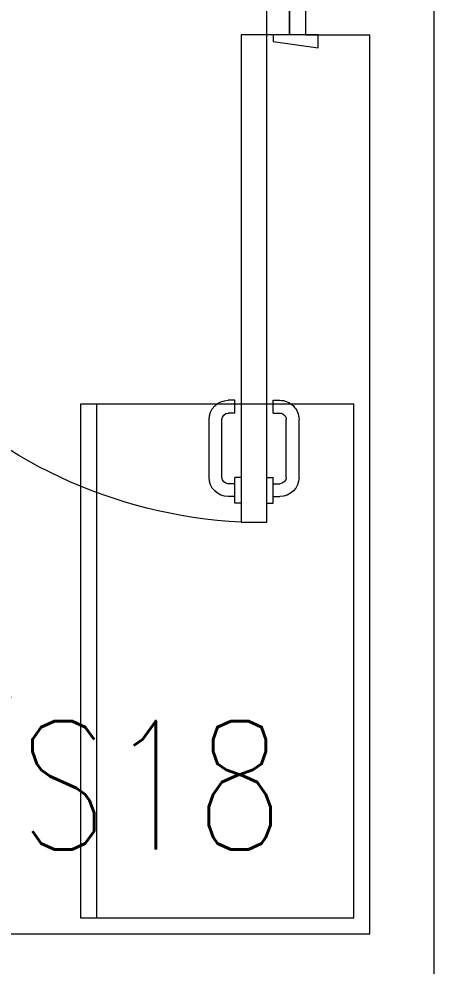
# Model space of a CAD drawing. Header units: inches. Extents: x -12418 to 57169, y -29325 to 19878.
# Drawn here: x 8552 to 9198, y -6297 to -4823 of the extents above; entities that cross this region are included whole.
import ezdxf
from ezdxf import colors
from ezdxf.entities.mleader import LeaderData, LeaderLine
from ezdxf.math import Vec2, Vec3

# ---------------------------------------------------------------- set-up
doc = ezdxf.new("R2010")
doc.units = ezdxf.units.IN
doc.header["$LTSCALE"] = 25
doc.header["$MEASUREMENT"] = 0
doc.linetypes.add('DASHDOT', pattern=[25.4, 12.7, -6.35, 0, -6.35])
doc.layers.get('0').update_dxf_attribs({"color": 8})
for name, color, linetype, lineweight in [('00-Ground Floor$0$LOADING', 253, 'Continuous', 5), ('00-Ground Floor$0$NEW Wall', 166, 'Continuous', 5), ('00-Ground Floor$0$Walls', 251, 'Continuous', 5), ('00-Ground Floor$0$Wooden Joinery', 251, 'Continuous', 5), ('E-LITE-CIRC @ 100', 6, 'Continuous', 25), ('E-LITE-CLNG-CNDT', 6, 'DASHDOT', 35)]:
    doc.layers.add(name, color=color, linetype=linetype, lineweight=lineweight)
doc.styles.add('DC_Simplex', font='SIMPLEX.shx', dxfattribs={"width": 0.7})

# ---------------------------------------------------------------- blocks, each defined once
blk = doc.blocks.new('*X135')
at = {"color": 0}
for p, q in [((5, 3), (5, 3)), ((5, 3), (5, 3)), ((5, 3), (5, 3)), ((5, 3), (5, 3)), ((5, 3), (5, 3)), ((5, 3), (5, 3)), ((5, 3), (5, 3)), ((5, 3), (5, 3)), ((5, 3), (5, 3)), ((5, 3), (5, 3)), ((5, 3), (5, 3)), ((5, 3), (5, 3)), ((5, 3), (5, 3)), ((5, 3), (5, 3)), ((5, 3), (5, 3)), ((5, 3), (5, 3)), ((5, 3), (5, 3)), ((5, 3), (5, 3)), ((5, 3), (5, 3)), ((5, 3), (5, 3)), ((5, 3), (5, 3)), ((5, 3), (5, 3)), ((5, 3), (5, 3)), ((5, 3), (5, 3)), ((5, 3), (5, 3)), ((5, 3), (5, 3)), ((5, 3), (5, 3)), ((5, 3), (5, 3)), ((5, 3), (5, 3)), ((5, 3), (5, 3)), ((5, 3), (5, 3)), ((5, 3), (5, 3)), ((5, 3), (5, 3)), ((5, 3), (5, 3)), ((5, 3), (5, 3)), ((5, 3), (5, 3)), ((5, 3), (5, 3)), ((5, 3), (5, 3)), ((5, 3), (5, 3)), ((5, 3), (5, 3)), ((5, 3), (5, 3)), ((5, 3), (5, 3)), ((5, 3), (5, 3)), ((5, 3), (5, 3)), ((5, 3), (5, 3)), ((5, 3), (5, 3)), ((5, 3), (5, 3)), ((5, 3), (5, 3)), ((5, 3), (5, 3)), ((5, 3), (5, 3)), ((5, 3), (5, 3)), ((5, 3), (5, 3)), ((5, 3), (5, 3)), ((5, 3), (5, 3)), ((5, 3), (5, 3)), ((5, 3), (5, 3)), ((5, 3), (5, 3)), ((5, 3), (5, 3)), ((5, 3), (5, 3)), ((5, 3), (5, 3)), ((5, 3), (5, 3)), ((5, 3), (5, 3)), ((5, 3), (5, 3)), ((5, 3), (5, 3)), ((5, 3), (5, 3)), ((5, 3), (5, 3)), ((6, 3), (5, 3)), ((5, 3), (5, 3)), ((6, 3), (5, 3)), ((5, 3), (5, 3)), ((6, 3), (5, 3)), ((5, 3), (5, 3)), ((6, 3), (5, 3)), ((5, 3), (5, 3)), ((5, 3), (5, 3)), ((5, 3), (5, 3)), ((5, 3), (5, 3)), ((5, 3), (5, 3)), ((5, 3), (5, 3)), ((5, 3), (5, 3)), ((5, 3), (5, 3)), ((5, 3), (5, 3)), ((5, 3), (5, 3)), ((5, 3), (5, 3)), ((5, 3), (5, 3)), ((5, 3), (5, 3)), ((5, 3), (5, 3)), ((5, 3), (5, 3)), ((5, 3), (5, 3)), ((5, 3), (5, 3)), ((5, 3), (5, 3)), ((5, 3), (5, 3)), ((5, 3), (5, 3)), ((5, 3), (5, 3)), ((5, 3), (5, 3)), ((5, 3), (5, 3)), ((6, 3), (6, 3)), ((6, 3), (6, 3)), ((6, 3), (6, 3)), ((6, 3), (6, 3)), ((6, 3), (6, 3)), ((6, 3), (6, 3)), ((6, 3), (6, 3)), ((6, 3), (6, 3)), ((6, 3), (6, 3)), ((6, 3), (6, 3)), ((6, 3), (6, 3)), ((6, 3), (6, 3)), ((6, 3), (6, 3)), ((6, 3), (6, 3)), ((6, 3), (6, 3)), ((6, 3), (6, 3)), ((6, 3), (6, 3)), ((6, 3), (6, 3)), ((6, 3), (6, 3)), ((6, 3), (6, 3)), ((6, 3), (6, 3)), ((6, 3), (6, 3)), ((6, 3), (6, 3)), ((6, 3), (6, 3)), ((6, 3), (6, 3)), ((6, 3), (6, 3)), ((6, 3), (6, 3)), ((6, 3), (6, 3)), ((6, 3), (6, 3)), ((6, 3), (6, 3)), ((6, 3), (6, 3)), ((6, 3), (6, 3)), ((6, 3), (6, 3)), ((6, 3), (6, 3)), ((6, 3), (6, 3)), ((6, 3), (6, 3)), ((6, 3), (6, 3)), ((6, 3), (6, 3)), ((6, 3), (6, 3)), ((6, 3), (6, 3)), ((6, 3), (6, 3)), ((6, 3), (6, 3)), ((6, 3), (6, 3)), ((6, 3), (6, 3)), ((6, 3), (6, 3)), ((6, 3), (6, 3)), ((6, 3), (6, 3)), ((6, 3), (6, 3)), ((6, 3), (6, 3)), ((6, 3), (6, 3)), ((6, 3), (6, 3)), ((6, 3), (6, 3)), ((6, 3), (6, 3)), ((6, 3), (6, 3)), ((6, 3), (6, 3)), ((6, 3), (6, 3)), ((6, 3), (6, 3)), ((6, 3), (6, 3)), ((6, 3), (6, 3)), ((6, 3), (6, 3)), ((6, 3), (6, 3)), ((6, 3), (6, 3)), ((6, 3), (6, 3)), ((6, 3), (6, 3)), ((6, 3), (6, 3)), ((6, 3), (6, 3)), ((6, 3), (6, 3)), ((6, 3), (6, 3)), ((6, 3), (6, 3)), ((6, 3), (6, 3)), ((6, 3), (6, 3)), ((6, 3), (6, 3)), ((6, 3), (6, 3)), ((6, 3), (6, 3)), ((6, 3), (6, 3)), ((6, 3), (6, 3)), ((6, 3), (6, 3)), ((6, 3), (6, 3)), ((6, 3), (6, 3)), ((6, 3), (6, 3)), ((6, 3), (6, 3)), ((6, 3), (6, 3)), ((6, 3), (6, 3)), ((6, 3), (6, 3)), ((6, 3), (6, 3)), ((6, 3), (6, 3)), ((6, 3), (6, 3)), ((6, 3), (6, 3)), ((6, 3), (6, 3)), ((6, 3), (6, 3)), ((6, 3), (6, 3)), ((6, 3), (6, 3)), ((6, 3), (6, 3)), ((6, 3), (6, 3)), ((6, 3), (6, 3)), ((6, 3), (6, 3)), ((6, 3), (6, 3)), ((6, 3), (6, 3)), ((6, 3), (6, 3)), ((6, 3), (6, 3)), ((6, 3), (6, 3)), ((6, 3), (6, 3)), ((6, 3), (6, 3)), ((6, 3), (6, 3)), ((6, 3), (6, 3)), ((6, 3), (6, 3)), ((6, 3), (6, 3)), ((6, 3), (6, 3)), ((6, 3), (6, 3)), ((6, 3), (6, 3)), ((6, 3), (6, 3)), ((6, 3), (6, 3)), ((6, 3), (6, 3)), ((6, 3), (6, 3)), ((6, 3), (6, 3)), ((6, 3), (6, 3)), ((6, 3), (6, 3)), ((6, 3), (6, 3)), ((6, 3), (6, 3)), ((6, 3), (6, 3)), ((6, 3), (6, 3)), ((6, 3), (6, 3)), ((6, 3), (6, 3)), ((6, 3), (6, 3)), ((6, 3), (6, 3)), ((6, 3), (6, 3)), ((6, 3), (6, 3)), ((6, 3), (6, 3)), ((6, 3), (6, 3)), ((6, 3), (6, 3)), ((6, 3), (6, 3)), ((6, 3), (6, 3)), ((6, 3), (6, 3)), ((6, 3), (6, 3)), ((6, 3), (6, 3)), ((6, 3), (6, 3)), ((6, 3), (6, 3)), ((6, 3), (6, 3)), ((6, 3), (6, 3)), ((6, 3), (6, 3)), ((6, 3), (6, 3)), ((6, 3), (6, 3)), ((6, 3), (6, 3)), ((6, 3), (6, 3)), ((6, 3), (6, 3)), ((6, 3), (6, 3)), ((6, 3), (6, 3)), ((6, 3), (6, 3)), ((6, 3), (6, 3)), ((6, 3), (6, 3)), ((6, 3), (6, 3)), ((6, 3), (6, 3)), ((6, 3), (6, 3)), ((6, 3), (6, 3)), ((6, 3), (6, 3)), ((6, 3), (6, 3)), ((6, 3), (6, 3)), ((6, 3), (6, 3)), ((6, 3), (6, 3)), ((6, 3), (6, 3)), ((6, 3), (6, 3)), ((6, 3), (6, 3)), ((6, 3), (6, 3)), ((6, 3), (6, 3)), ((6, 3), (6, 3)), ((6, 3), (6, 3)), ((6, 3), (6, 3)), ((6, 3), (6, 3)), ((6, 3), (6, 3)), ((6, 3), (6, 3)), ((6, 3), (6, 3)), ((6, 3), (6, 3)), ((6, 3), (6, 3)), ((6, 3), (6, 3)), ((6, 3), (6, 3)), ((6, 3), (6, 3)), ((6, 3), (6, 3)), ((6, 3), (6, 3)), ((6, 3), (6, 3)), ((6, 3), (6, 3)), ((6, 3), (6, 3)), ((6, 3), (6, 3)), ((6, 3), (6, 3)), ((6, 3), (6, 3)), ((6, 3), (6, 3)), ((6, 3), (6, 3)), ((6, 3), (6, 3)), ((6, 3), (6, 3)), ((6, 3), (6, 3)), ((6, 3), (6, 3)), ((6, 3), (6, 3)), ((6, 3), (6, 3)), ((6, 3), (6, 3)), ((6, 3), (6, 3)), ((6, 3), (6, 3)), ((6, 3), (6, 3)), ((6, 3), (6, 3)), ((6, 3), (6, 3)), ((6, 3), (6, 3)), ((6, 3), (6, 3)), ((6, 3), (6, 3)), ((6, 3), (6, 3)), ((6, 3), (6, 3)), ((6, 3), (6, 3)), ((6, 3), (5, 3)), ((6, 3), (5, 3)), ((6, 3), (5, 3)), ((6, 3), (5, 3)), ((6, 3), (5, 3)), ((6, 3), (6, 3)), ((6, 3), (6, 3)), ((6, 3), (6, 3)), ((6, 3), (6, 3)), ((6, 3), (6, 3)), ((6, 3), (6, 3)), ((6, 3), (6, 3)), ((6, 3), (6, 3)), ((6, 3), (6, 3)), ((6, 3), (6, 3)), ((6, 3), (6, 3)), ((6, 3), (6, 3)), ((6, 3), (6, 3)), ((6, 3), (6, 3)), ((6, 3), (6, 3)), ((6, 3), (6, 3)), ((6, 3), (6, 3)), ((6, 3), (6, 3)), ((6, 3), (6, 3)), ((6, 3), (6, 3)), ((6, 3), (6, 3)), ((6, 3), (6, 3)), ((6, 3), (6, 3)), ((6, 3), (6, 3)), ((6, 3), (6, 3)), ((6, 3), (6, 3)), ((6, 3), (6, 3)), ((6, 3), (6, 3)), ((6, 3), (6, 3)), ((6, 3), (6, 3)), ((6, 3), (6, 3)), ((6, 3), (6, 3)), ((6, 3), (6, 3)), ((6, 3), (6, 3)), ((6, 3), (6, 3)), ((6, 3), (6, 3)), ((6, 3), (6, 3)), ((6, 3), (6, 3)), ((6, 3), (6, 3)), ((6, 3), (6, 3)), ((6, 3), (6, 3)), ((6, 3), (6, 3)), ((6, 3), (6, 3)), ((6, 3), (6, 3)), ((6, 3), (6, 3)), ((6, 3), (6, 3)), ((6, 3), (6, 3)), ((6, 3), (6, 3)), ((6, 3), (6, 3)), ((6, 3), (6, 3)), ((6, 3), (6, 3)), ((6, 3), (6, 3)), ((6, 3), (6, 3)), ((6, 3), (6, 3)), ((6, 3), (6, 3)), ((6, 3), (6, 3)), ((6, 3), (6, 3)), ((6, 3), (6, 3)), ((6, 3), (6, 3)), ((6, 3), (6, 3)), ((6, 3), (6, 3)), ((6, 3), (6, 3)), ((6, 3), (6, 3)), ((6, 3), (6, 3)), ((6, 3), (6, 3)), ((6, 3), (6, 3)), ((6, 3), (6, 3)), ((6, 3), (6, 3)), ((6, 3), (6, 3)), ((6, 3), (6, 3)), ((6, 3), (6, 3)), ((6, 3), (6, 3)), ((6, 3), (6, 3)), ((6, 3), (6, 3)), ((6, 3), (6, 3)), ((6, 3), (6, 3)), ((6, 3), (6, 3)), ((6, 3), (6, 3)), ((6, 3), (6, 3)), ((6, 3), (6, 3)), ((6, 3), (6, 3)), ((6, 3), (6, 3)), ((6, 3), (6, 3)), ((6, 3), (6, 3)), ((6, 3), (6, 3)), ((6, 3), (6, 3)), ((6, 3), (6, 3)), ((6, 3), (6, 3)), ((6, 3), (6, 3)), ((6, 3), (6, 3)), ((6, 3), (6, 3)), ((6, 3), (6, 3)), ((6, 3), (6, 3)), ((6, 3), (6, 3)), ((6, 3), (6, 3)), ((6, 3), (6, 3)), ((6, 3), (6, 3)), ((6, 3), (6, 3)), ((6, 3), (6, 3)), ((6, 3), (6, 3)), ((6, 3), (6, 3)), ((6, 3), (6, 3)), ((6, 3), (6, 3)), ((6, 3), (6, 3)), ((6, 3), (6, 3)), ((6, 3), (6, 3)), ((6, 3), (6, 3)), ((6, 3), (6, 3)), ((6, 3), (6, 3)), ((6, 3), (6, 3)), ((6, 3), (6, 3)), ((6, 3), (6, 3)), ((6, 3), (6, 3)), ((6, 3), (6, 3)), ((6, 3), (6, 3)), ((6, 3), (6, 3)), ((6, 3), (6, 3)), ((6, 3), (6, 3)), ((6, 3), (6, 3)), ((6, 3), (6, 3)), ((6, 3), (6, 3)), ((6, 3), (6, 3)), ((6, 3), (6, 3)), ((6, 3), (6, 3)), ((6, 3), (6, 3)), ((6, 3), (6, 3)), ((6, 3), (6, 3)), ((6, 3), (6, 3)), ((6, 3), (6, 3)), ((6, 3), (6, 3)), ((6, 3), (6, 3)), ((6, 3), (6, 3)), ((6, 3), (6, 3)), ((6, 3), (6, 3)), ((6, 3), (6, 3)), ((6, 3), (6, 3)), ((6, 3), (6, 3)), ((6, 3), (6, 3)), ((6, 3), (6, 3)), ((6, 3), (6, 3)), ((6, 3), (6, 3)), ((6, 3), (6, 3)), ((6, 3), (6, 3)), ((6, 3), (6, 3)), ((6, 3), (6, 3)), ((6, 3), (6, 3)), ((6, 3), (6, 3)), ((6, 3), (6, 3)), ((6, 3), (6, 3)), ((6, 3), (6, 3)), ((6, 3), (6, 3)), ((6, 3), (6, 3)), ((6, 3), (6, 3)), ((6, 3), (6, 3)), ((6, 3), (6, 3)), ((6, 3), (6, 3)), ((6, 3), (6, 3)), ((6, 3), (6, 3)), ((6, 3), (6, 3)), ((6, 3), (6, 3)), ((6, 3), (6, 3)), ((6, 3), (6, 3)), ((6, 3), (6, 3)), ((6, 3), (6, 3)), ((6, 3), (6, 3)), ((6, 3), (6, 3)), ((6, 3), (6, 3)), ((6, 3), (6, 3)), ((6, 3), (6, 3)), ((6, 3), (6, 3)), ((6, 3), (6, 3)), ((6, 3), (6, 3)), ((6, 3), (6, 3)), ((6, 3), (6, 3)), ((6, 3), (6, 3)), ((6, 3), (6, 3)), ((6, 3), (6, 3)), ((6, 3), (6, 3)), ((6, 3), (6, 3)), ((6, 3), (6, 3)), ((6, 3), (6, 3)), ((6, 3), (6, 3)), ((6, 3), (6, 3)), ((6, 3), (6, 3)), ((6, 3), (6, 3)), ((6, 3), (6, 3)), ((6, 3), (6, 3)), ((6, 3), (6, 3)), ((6, 3), (6, 3)), ((6, 3), (6, 3)), ((6, 3), (6, 3)), ((6, 3), (6, 3)), ((6, 3), (6, 3)), ((6, 3), (6, 3)), ((6, 3), (6, 3)), ((6, 3), (6, 3)), ((6, 3), (6, 3)), ((6, 3), (6, 3)), ((6, 3), (6, 3)), ((6, 3), (6, 3)), ((6, 3), (6, 3)), ((6, 3), (6, 3)), ((6, 3), (6, 3)), ((6, 3), (6, 3)), ((6, 3), (6, 3)), ((6, 3), (6, 3)), ((6, 3), (6, 3)), ((6, 3), (6, 3)), ((6, 3), (6, 3)), ((6, 3), (6, 3)), ((6, 3), (6, 3)), ((6, 3), (6, 3)), ((6, 3), (6, 3)), ((6, 3), (6, 3)), ((6, 3), (6, 3)), ((6, 3), (6, 3)), ((6, 3), (6, 3)), ((6, 3), (6, 3)), ((6, 3), (6, 3)), ((6, 3), (6, 3)), ((6, 3), (6, 3)), ((6, 3), (6, 3)), ((6, 3), (6, 3)), ((6, 3), (6, 3)), ((6, 3), (6, 3)), ((6, 3), (6, 3)), ((6, 3), (6, 3)), ((6, 3), (6, 3)), ((6, 3), (6, 3)), ((6, 3), (6, 3)), ((6, 3), (6, 3)), ((6, 3), (6, 3)), ((6, 3), (6, 3)), ((6, 3), (6, 3)), ((6, 3), (6, 3)), ((6, 3), (6, 3)), ((6, 3), (6, 3)), ((6, 3), (6, 3)), ((6, 3), (6, 3)), ((6, 3), (6, 3)), ((6, 3), (6, 3)), ((6, 3), (6, 3)), ((6, 3), (6, 3)), ((6, 3), (6, 3)), ((6, 3), (6, 3)), ((6, 3), (6, 3)), ((6, 3), (6, 3)), ((6, 3), (6, 3)), ((6, 3), (6, 3)), ((6, 3), (6, 3)), ((6, 3), (6, 3)), ((6, 3), (6, 3)), ((6, 3), (6, 3)), ((6, 3), (6, 3)), ((6, 3), (6, 3)), ((6, 3), (6, 3)), ((6, 3), (6, 3)), ((6, 3), (6, 3)), ((6, 3), (6, 3)), ((6, 3), (6, 3)), ((6, 3), (6, 3)), ((6, 3), (6, 3)), ((6, 3), (6, 3)), ((6, 3), (6, 3)), ((6, 3), (6, 3)), ((6, 3), (6, 3)), ((6, 3), (6, 3)), ((6, 3), (6, 3)), ((6, 3), (6, 3)), ((6, 3), (6, 3)), ((6, 3), (6, 3)), ((6, 3), (6, 3)), ((6, 3), (6, 3)), ((6, 3), (6, 3)), ((6, 3), (6, 3)), ((6, 3), (6, 3)), ((6, 3), (6, 3)), ((6, 3), (6, 3)), ((6, 3), (6, 3)), ((6, 3), (6, 3)), ((6, 3), (6, 3)), ((6, 3), (6, 3)), ((6, 3), (6, 3)), ((6, 3), (6, 3)), ((6, 3), (6, 3)), ((6, 3), (6, 3)), ((6, 3), (6, 3)), ((6, 3), (6, 3)), ((6, 3), (6, 3)), ((6, 3), (6, 3)), ((6, 3), (6, 3)), ((6, 3), (6, 3)), ((6, 3), (6, 3)), ((6, 3), (6, 3)), ((6, 3), (6, 3)), ((6, 3), (6, 3)), ((6, 3), (6, 3)), ((6, 3), (6, 3)), ((6, 3), (6, 3)), ((6, 3), (6, 3)), ((6, 3), (6, 3)), ((6, 3), (6, 3)), ((6, 3), (6, 3)), ((6, 3), (6, 3)), ((6, 3), (6, 3)), ((6, 3), (6, 3)), ((6, 3), (6, 3)), ((6, 3), (6, 3)), ((6, 3), (6, 3)), ((6, 3), (6, 3)), ((6, 3), (6, 3)), ((6, 3), (6, 3)), ((6, 3), (6, 3)), ((6, 3), (6, 3)), ((6, 3), (6, 3)), ((6, 3), (6, 3)), ((6, 3), (6, 3))]:
    blk.add_line(p, q, dxfattribs=at)
blk = doc.blocks.new('*X136')
at = {"color": 0}
for p, q in [((13, 1), (13, 1)), ((13, 1), (13, 1)), ((13, 1), (13, 1)), ((13, 1), (13, 1)), ((13, 1), (13, 1)), ((13, 1), (13, 1)), ((13, 1), (13, 1)), ((13, 1), (13, 1)), ((13, 1), (13, 1)), ((13, 1), (13, 1)), ((13, 1), (13, 1)), ((13, 1), (13, 1)), ((13, 1), (13, 1)), ((13, 1), (13, 1)), ((13, 1), (13, 1)), ((13, 1), (14, 1)), ((13, 1), (14, 1)), ((13, 1), (14, 1)), ((13, 1), (13, 1)), ((13, 1), (13, 1)), ((13, 1), (13, 1)), ((13, 1), (13, 1)), ((13, 1), (13, 1)), ((13, 1), (13, 1)), ((13, 1), (13, 1)), ((13, 1), (13, 1)), ((13, 1), (13, 1)), ((13, 1), (13, 1)), ((13, 1), (13, 1)), ((13, 1), (13, 1)), ((13, 1), (13, 1)), ((13, 1), (13, 1)), ((13, 1), (13, 1)), ((13, 1), (13, 1)), ((13, 1), (13, 1)), ((13, 1), (13, 1)), ((13, 1), (13, 1)), ((13, 1), (13, 1)), ((13, 1), (13, 1)), ((13, 1), (13, 1)), ((13, 1), (13, 1)), ((13, 1), (13, 1)), ((13, 1), (13, 1)), ((13, 1), (13, 1)), ((13, 1), (13, 1)), ((13, 1), (13, 1)), ((13, 1), (13, 1)), ((13, 1), (13, 1)), ((13, 1), (13, 1)), ((13, 1), (13, 1)), ((13, 1), (13, 1)), ((13, 1), (13, 1)), ((13, 1), (13, 1)), ((13, 1), (13, 1)), ((13, 1), (13, 1)), ((13, 1), (13, 1)), ((13, 1), (13, 1)), ((13, 1), (13, 1)), ((13, 1), (13, 1)), ((13, 1), (13, 1)), ((13, 1), (13, 1)), ((13, 1), (13, 1)), ((13, 1), (13, 1)), ((13, 1), (13, 1)), ((13, 1), (13, 1)), ((13, 1), (13, 1)), ((13, 1), (13, 1)), ((13, 1), (13, 1)), ((13, 1), (13, 1)), ((13, 1), (13, 1)), ((13, 1), (13, 1)), ((13, 1), (13, 1)), ((13, 1), (13, 1)), ((13, 1), (13, 1)), ((13, 1), (13, 1)), ((13, 1), (13, 1)), ((13, 1), (13, 1)), ((13, 1), (13, 1)), ((13, 1), (13, 1)), ((13, 1), (13, 1)), ((13, 1), (13, 1)), ((13, 1), (13, 1)), ((13, 1), (13, 1)), ((13, 1), (13, 1)), ((13, 1), (13, 1)), ((13, 1), (13, 1)), ((13, 1), (13, 1)), ((13, 1), (13, 1)), ((13, 1), (13, 1)), ((13, 1), (13, 1)), ((13, 1), (13, 1)), ((13, 1), (13, 1)), ((13, 1), (13, 1)), ((13, 1), (13, 1)), ((13, 1), (13, 1)), ((13, 1), (13, 1)), ((13, 1), (13, 1)), ((13, 1), (13, 1)), ((13, 1), (13, 1)), ((13, 1), (13, 1)), ((13, 1), (13, 1)), ((13, 1), (13, 1)), ((13, 1), (13, 1)), ((13, 1), (13, 1)), ((13, 1), (13, 1)), ((13, 1), (13, 1)), ((13, 1), (13, 1)), ((13, 1), (13, 1)), ((13, 1), (13, 1)), ((13, 1), (13, 1)), ((13, 1), (13, 1)), ((13, 1), (13, 1)), ((13, 1), (13, 1)), ((13, 1), (13, 1)), ((13, 1), (13, 1)), ((13, 1), (13, 1)), ((13, 1), (13, 1)), ((13, 1), (13, 1)), ((13, 1), (13, 1)), ((13, 1), (13, 1)), ((13, 1), (13, 1)), ((13, 1), (13, 1)), ((13, 1), (13, 1)), ((13, 1), (14, 1)), ((13, 0), (13, 0)), ((13, 0), (13, 0)), ((13, 0), (13, 0)), ((13, 0), (13, 0)), ((13, 0), (13, 0)), ((13, 0), (13, 0)), ((13, 0), (13, 0)), ((13, 0), (13, 0)), ((13, 0), (13, 0)), ((13, 0), (13, 0)), ((13, 0), (13, 0)), ((13, 0), (13, 0)), ((13, 0), (13, 0)), ((13, 0), (13, 0)), ((13, 0), (13, 0)), ((13, 0), (13, 0)), ((13, 0), (13, 0)), ((13, 0), (13, 0)), ((13, 0), (13, 0)), ((13, 0), (13, 0)), ((13, 0), (13, 0)), ((13, 0), (13, 0)), ((13, 0), (13, 0)), ((13, 0), (13, 0)), ((13, 0), (13, 0)), ((13, 0), (13, 0)), ((13, 0), (13, 0)), ((13, 0), (13, 0)), ((13, 0), (13, 0)), ((13, 0), (13, 0)), ((13, 0), (13, 0)), ((13, 0), (13, 0)), ((13, 0), (13, 0)), ((13, 0), (13, 0)), ((13, 0), (13, 0)), ((13, 0), (13, 0)), ((13, 0), (13, 0)), ((13, 0), (13, 0)), ((13, 0), (13, 0)), ((13, 0), (13, 0)), ((13, 0), (13, 0)), ((13, 0), (13, 0)), ((13, 0), (13, 0)), ((13, 0), (13, 0)), ((13, 0), (13, 0)), ((13, 0), (13, 0)), ((13, 0), (13, 0)), ((13, 0), (13, 0)), ((13, 0), (14, 0)), ((13, 0), (14, 0)), ((13, 0), (13, 0)), ((13, 0), (14, 0)), ((14, 1), (14, 1)), ((14, 1), (14, 1)), ((14, 1), (14, 1)), ((14, 1), (14, 1)), ((14, 1), (14, 1)), ((14, 1), (14, 1)), ((14, 1), (14, 1)), ((14, 1), (14, 1)), ((14, 1), (14, 1)), ((14, 1), (14, 1)), ((14, 1), (14, 1)), ((14, 1), (14, 1)), ((14, 1), (14, 1)), ((14, 1), (14, 1)), ((14, 1), (14, 1)), ((14, 1), (14, 1)), ((14, 1), (14, 1)), ((14, 1), (14, 1)), ((14, 1), (14, 1)), ((14, 1), (14, 1)), ((14, 1), (14, 1)), ((14, 1), (14, 1)), ((14, 1), (14, 1)), ((14, 1), (14, 1)), ((14, 1), (14, 1)), ((14, 1), (14, 1)), ((14, 1), (14, 1)), ((14, 1), (14, 1)), ((14, 1), (14, 1)), ((14, 1), (14, 1)), ((14, 1), (14, 1)), ((14, 1), (14, 1)), ((14, 1), (14, 1)), ((14, 1), (14, 1)), ((14, 1), (14, 1)), ((14, 1), (14, 1)), ((14, 1), (14, 1)), ((14, 1), (14, 1)), ((14, 1), (14, 1)), ((14, 1), (14, 1)), ((14, 1), (14, 1)), ((14, 1), (14, 1)), ((14, 1), (14, 1)), ((14, 1), (14, 1)), ((14, 1), (14, 1)), ((14, 1), (14, 1)), ((14, 1), (14, 1)), ((14, 1), (14, 1)), ((14, 1), (14, 1)), ((14, 1), (14, 1)), ((14, 1), (14, 1)), ((14, 1), (14, 1)), ((14, 1), (14, 1)), ((14, 1), (14, 1)), ((14, 1), (14, 1)), ((14, 1), (14, 1)), ((14, 1), (14, 1)), ((14, 1), (14, 1)), ((14, 1), (14, 1)), ((14, 1), (14, 1)), ((14, 1), (14, 1)), ((14, 1), (14, 1)), ((14, 1), (14, 1)), ((14, 1), (14, 1)), ((14, 1), (14, 1)), ((14, 1), (14, 1)), ((14, 1), (14, 1)), ((14, 1), (14, 1)), ((14, 1), (14, 1)), ((14, 1), (14, 1)), ((14, 1), (14, 1)), ((14, 1), (14, 1)), ((14, 1), (14, 1)), ((14, 1), (14, 1)), ((14, 1), (14, 1)), ((14, 1), (14, 1)), ((14, 1), (14, 1)), ((14, 1), (14, 1)), ((14, 1), (14, 1)), ((14, 1), (14, 1)), ((14, 1), (14, 1)), ((14, 1), (14, 1)), ((14, 1), (14, 1)), ((14, 1), (14, 1)), ((14, 1), (14, 1)), ((14, 1), (14, 1)), ((14, 1), (14, 1)), ((14, 1), (14, 1)), ((14, 1), (14, 1)), ((14, 1), (14, 1)), ((14, 1), (14, 1)), ((14, 1), (14, 1)), ((14, 1), (14, 1)), ((14, 1), (14, 1)), ((14, 0), (14, 0)), ((14, 0), (14, 0)), ((14, 0), (14, 0)), ((14, 0), (14, 0)), ((14, 0), (14, 0)), ((14, 0), (14, 0)), ((14, 0), (14, 0)), ((14, 0), (14, 0)), ((14, 0), (14, 0)), ((14, 0), (14, 0)), ((14, 0), (14, 0)), ((14, 0), (14, 0)), ((14, 0), (14, 0)), ((14, 0), (14, 0)), ((14, 0), (14, 0)), ((14, 0), (14, 0)), ((14, 0), (14, 0)), ((14, 0), (14, 0)), ((14, 0), (14, 0)), ((14, 0), (14, 0)), ((14, 0), (14, 0)), ((14, 0), (14, 0)), ((14, 0), (14, 0)), ((14, 0), (14, 0)), ((14, 0), (14, 0)), ((14, 0), (14, 0)), ((14, 0), (14, 0)), ((14, 0), (14, 0)), ((14, 0), (14, 0)), ((14, 0), (14, 0)), ((14, 0), (14, 0)), ((14, 0), (14, 0)), ((14, 0), (14, 0)), ((14, 0), (14, 0)), ((14, 0), (14, 0)), ((14, 0), (14, 0)), ((14, 0), (14, 0)), ((14, 0), (14, 0)), ((14, 0), (14, 0)), ((14, 0), (14, 0)), ((14, 0), (14, 0)), ((14, 0), (14, 0)), ((14, 0), (14, 0)), ((14, 0), (14, 0)), ((14, 0), (14, 0)), ((14, 0), (14, 0)), ((14, 0), (14, 0)), ((14, 0), (14, 0)), ((13, 0), (13, 0)), ((13, 0), (14, 0)), ((13, 0), (13, 0)), ((13, 0), (14, 0)), ((13, 0), (13, 0)), ((13, 0), (14, 0)), ((13, 0), (13, 0)), ((13, 0), (13, 0)), ((13, 0), (13, 0)), ((13, 0), (13, 0)), ((13, 0), (14, 0)), ((13, 0), (13, 0)), ((13, 0), (14, 0)), ((13, 0), (13, 0)), ((13, 0), (14, 0)), ((13, 0), (13, 0)), ((13, 0), (14, 0)), ((13, 0), (13, 0)), ((13, 0), (14, 0)), ((13, 0), (13, 0)), ((13, 0), (14, 0)), ((13, 0), (13, 0)), ((13, 0), (14, 0)), ((13, 0), (13, 0)), ((13, 0), (13, 0)), ((13, 0), (13, 0)), ((13, 0), (14, 0)), ((13, 0), (13, 0)), ((13, 0), (14, 0)), ((13, 0), (13, 0)), ((13, 0), (14, 0)), ((13, 0), (13, 0)), ((13, 0), (14, 0)), ((13, 0), (13, 0)), ((13, 0), (13, 0)), ((13, 0), (13, 0)), ((13, 0), (13, 0)), ((13, 0), (13, 0)), ((13, 0), (13, 0)), ((13, 0), (13, 0)), ((13, 0), (13, 0)), ((13, 0), (13, 0)), ((13, 0), (13, 0)), ((13, 0), (13, 0)), ((13, 0), (13, 0)), ((13, 0), (13, 0)), ((13, 0), (13, 0)), ((13, 0), (13, 0)), ((13, 0), (13, 0)), ((13, 0), (13, 0)), ((13, 0), (13, 0)), ((13, 0), (13, 0)), ((13, 0), (13, 0)), ((13, 0), (13, 0)), ((13, 0), (13, 0)), ((13, 0), (13, 0)), ((13, 0), (13, 0)), ((13, 0), (13, 0)), ((13, 0), (13, 0)), ((13, 0), (13, 0)), ((13, 0), (13, 0)), ((13, 0), (13, 0)), ((13, 0), (13, 0)), ((13, 0), (13, 0)), ((13, -1), (13, -1)), ((13, -1), (13, -1)), ((13, -1), (13, -1)), ((13, -1), (13, -1)), ((13, -1), (13, -1)), ((13, -1), (14, -1)), ((13, -1), (13, -1)), ((14, 0), (14, 0)), ((14, 0), (14, 0)), ((14, 0), (14, 0)), ((14, 0), (14, 0)), ((14, 0), (14, 0)), ((14, 0), (14, 0)), ((14, 0), (14, 0)), ((14, 0), (14, 0)), ((14, 0), (14, 0)), ((14, 0), (14, 0)), ((14, 0), (14, 0)), ((14, 0), (14, 0)), ((14, 0), (14, 0)), ((14, 0), (14, 0)), ((14, 0), (14, 0)), ((13, 0), (14, 0)), ((14, 0), (14, 0)), ((14, 0), (14, 0)), ((14, 0), (14, 0)), ((14, 0), (14, 0)), ((14, 0), (14, 0)), ((14, 0), (14, 0)), ((14, 0), (14, 0)), ((14, 0), (14, 0)), ((14, 0), (14, 0)), ((14, 0), (14, 0)), ((14, 0), (14, 0)), ((14, 0), (14, 0)), ((14, 0), (14, 0)), ((14, 0), (14, 0)), ((14, 0), (14, 0)), ((14, 0), (14, 0)), ((14, 0), (14, 0)), ((14, 0), (14, 0)), ((14, 0), (14, 0)), ((14, 0), (14, 0)), ((14, 0), (14, 0)), ((14, 0), (14, 0)), ((14, 0), (14, 0)), ((14, 0), (14, 0)), ((14, 0), (14, 0)), ((14, 0), (14, 0)), ((14, 0), (14, 0)), ((14, 0), (14, 0)), ((14, 0), (14, 0)), ((14, 0), (14, 0)), ((14, 0), (14, 0)), ((14, 0), (14, 0)), ((14, 0), (14, 0)), ((14, 0), (14, 0)), ((14, -1), (14, -1)), ((14, -1), (14, -1)), ((14, -1), (14, -1)), ((14, -1), (14, -1)), ((14, -1), (14, -1))]:
    blk.add_line(p, q, dxfattribs=at)
blk = doc.blocks.new('00-Ground Floor$0$GF21032-P')
for p, q in [((-0.4, 0.425), (-0.4, 0)), ((0.4, 0.425), (-0.4, 0.425)), ((0.4, 0), (0.4, 0.425)), ((-0.4, 0.025), (0.4, 0.025)), ((-0.4, 0), (0.4, 0))]:
    blk.add_line(p, q)
for points in [[(0.4, 0.425), (0.4, 0.425), (0.4, 0.425), (0.4, 0.425), (0.4, 0.425), (0.4, 0.425), (0.4, 0.425), (0.4, 0.425), (0.4, 0.425), (0.4, 0.425), (0.4, 0.425), (0.4, 0.425), (0.4, 0.425), (0.4, 0.425), (0.4, 0.425), (0.4, 0.425), (0.4, 0.425), (0.4, 0.425), (0.4, 0.425), (0.4, 0.425), (0.4, 0.425), (0.4, 0.425), (0.4, 0.425), (0.4, 0.425), (0.4, 0.425), (0.4, 0.425), (0.4, 0.425), (0.4, 0.425), (0.4, 0.425), (0.4, 0.425), (0.4, 0.425), (0.4, 0.425), (0.4, 0.425), (0.4, 0.425), (0.4, 0.425), (0.4, 0.425), (0.4, 0.425), (0.4, 0.425), (0.4, 0.425), (0.4, 0.425), (0.4, 0.425), (0.4, 0.425), (0.4, 0.425), (0.4, 0.425), (0.4, 0.425), (0.4, 0.425), (0.4, 0.425), (0.4, 0.425), (0.4, 0.425), (0.4, 0.425), (0.4, 0.425), (0.4, 0.425), (0.4, 0.425), (0.4, 0.425), (0.4, 0.425), (0.4, 0.425), (0.4, 0.425), (0.4, 0.425), (0.4, 0.425), (0.4, 0.425), (0.4, 0.425), (0.4, 0.425), (0.4, 0.425), (0.4, 0.425), (0.4, 0.425), (0.4, 0.425), (0.4, 0.425), (0.4, 0.425), (0.4, 0.425), (0.4, 0.425), (0.4, 0.425), (0.4, 0.425), (0.4, 0.425), (0.4, 0.425), (0.4, 0.425), (0.4, 0.425), (0.4, 0.425), (0.4, 0.425), (0.4, 0.425), (0.4, 0.425), (0.4, 0.425), (0.4, 0.425), (0.4, 0.425), (0.4, 0.425), (0.4, 0.425), (0.4, 0.425), (0.4, 0.425), (0.4, 0.425), (0.4, 0.425), (0.4, 0.425), (0.4, 0.425), (0.4, 0.425), (0.4, 0.425), (0.4, 0.425), (0.4, 0.425), (0.4, 0.425), (0.4, 0.425), (0.4, 0.425), (0.4, 0.425), (0.4, 0.425), (0.4, 0.425), (0.4, 0.425), (0.4, 0.425), (0.4, 0.425), (0.4, 0.425), (0.4, 0.425), (0.4, 0.425), (0.4, 0.425), (0.4, 0.425), (0.4, 0.425), (0.4, 0.425), (0.4, 0.425), (0.4, 0.425), (0.4, 0.425), (0.4, 0.425), (0.4, 0.425), (0.4, 0.425), (0.4, 0.425), (0.4, 0.425), (0.4, 0.425), (0.4, 0.425), (0.4, 0.425), (0.4, 0.425), (0.4, 0.425), (0.4, 0.425), (0.4, 0.425), (0.4, 0.425), (0.4, 0.425), (0.4, 0.425), (0.4, 0.425), (0.4, 0.425), (0.4, 0.425), (0.4, 0.425), (0.4, 0.425), (0.4, 0.425), (0.4, 0.425), (0.4, 0.425), (0.4, 0.425), (0.4, 0.425), (0.4, 0.425), (0.4, 0.425), (0.4, 0.425), (0.4, 0.425), (0.4, 0.425), (0.4, 0.425), (0.4, 0.425), (0.4, 0.425), (0.4, 0.425), (0.4, 0.425), (0.4, 0.425), (0.4, 0.425), (0.4, 0.425), (0.4, 0.425), (0.4, 0.425), (0.4, 0.425), (0.4, 0.425), (0.4, 0.425), (0.4, 0.425), (0.4, 0.425), (0.4, 0.425), (0.4, 0.425), (0.4, 0.425), (0.4, 0.425), (0.4, 0.425), (0.4, 0.425), (0.4, 0.425), (0.4, 0.425), (0.4, 0.425), (0.4, 0.425), (0.4, 0.425), (0.4, 0.425), (0.4, 0.425), (0.4, 0.425), (0.4, 0.425), (0.4, 0.425), (0.4, 0.425), (0.4, 0.425), (0.4, 0.425), (0.4, 0.425), (0.4, 0.425), (0.4, 0.425), (0.4, 0.425), (0.4, 0.425), (0.4, 0.425), (0.4, 0.425), (0.4, 0.425), (0.4, 0.425), (0.4, 0.425), (0.4, 0.425), (0.4, 0.425), (0.4, 0.425), (0.4, 0.425), (0.4, 0.425), (0.4, 0.425), (0.4, 0.425), (0.4, 0.425), (0.4, 0.425), (0.4, 0.425), (0.4, 0.425), (0.4, 0.425), (0.4, 0.425), (0.4, 0.425), (0.4, 0.425), (0.4, 0.425), (0.4, 0.425), (0.4, 0.425), (0.4, 0.425), (0.4, 0.425), (0.4, 0.425), (0.4, 0.425), (0.4, 0.425), (0.4, 0.425), (0.4, 0.425), (0.4, 0.425), (0.4, 0.425), (0.4, 0.425), (0.4, 0.425), (0.4, 0.425), (0.4, 0.425)], [(0.4, 0.425), (0.4, 0.425), (0.4, 0.425), (0.4, 0.425), (0.4, 0.425), (0.4, 0.425), (0.4, 0.425), (0.4, 0.425), (0.4, 0.425), (0.4, 0.425), (0.4, 0.425), (0.4, 0.425), (0.4, 0.425), (0.4, 0.425), (0.4, 0.425), (0.4, 0.425), (0.4, 0.425), (0.4, 0.425), (0.4, 0.425), (0.4, 0.425), (0.4, 0.425), (0.4, 0.425), (0.4, 0.425), (0.4, 0.425), (0.4, 0.425), (0.4, 0.425), (0.4, 0.425), (0.4, 0.425), (0.4, 0.425), (0.4, 0.425), (0.4, 0.425), (0.4, 0.425), (0.4, 0.425), (0.4, 0.425), (0.4, 0.425), (0.4, 0.425), (0.4, 0.425), (0.4, 0.425), (0.4, 0.425), (0.4, 0.425), (0.4, 0.425), (0.4, 0.425), (0.4, 0.425), (0.4, 0.425), (0.4, 0.425), (0.4, 0.425), (0.4, 0.425), (0.4, 0.425), (0.4, 0.425), (0.4, 0.425), (0.4, 0.425), (0.4, 0.425), (0.4, 0.425), (0.4, 0.425), (0.4, 0.425), (0.4, 0.425), (0.4, 0.425), (0.4, 0.425), (0.4, 0.425), (0.4, 0.425), (0.4, 0.425), (0.4, 0.425), (0.4, 0.425), (0.4, 0.425), (0.4, 0.425), (0.4, 0.425), (0.4, 0.425), (0.4, 0.425), (0.4, 0.425), (0.4, 0.425), (0.4, 0.425), (0.4, 0.425), (0.4, 0.425), (0.4, 0.425), (0.4, 0.425), (0.4, 0.425), (0.4, 0.425), (0.4, 0.425), (0.4, 0.425), (0.4, 0.425), (0.4, 0.425), (0.4, 0.425), (0.4, 0.425), (0.4, 0.425), (0.4, 0.425), (0.4, 0.425), (0.4, 0.425), (0.4, 0.425), (0.4, 0.425), (0.4, 0.425), (0.4, 0.425), (0.4, 0.425), (0.4, 0.425), (0.4, 0.425), (0.4, 0.425), (0.4, 0.425), (0.4, 0.425), (0.4, 0.425), (0.4, 0.425), (0.4, 0.425), (0.4, 0.425), (0.4, 0.425), (0.4, 0.425), (0.4, 0.425), (0.4, 0.425), (0.4, 0.425), (0.4, 0.425), (0.4, 0.425), (0.4, 0.425), (0.4, 0.425), (0.4, 0.425), (0.4, 0.425), (0.4, 0.425), (0.4, 0.425), (0.4, 0.425), (0.4, 0.425), (0.4, 0.425), (0.4, 0.425), (0.4, 0.425), (0.4, 0.425), (0.4, 0.425), (0.4, 0.425), (0.4, 0.425), (0.4, 0.425), (0.4, 0.425), (0.4, 0.425), (0.4, 0.425), (0.4, 0.425), (0.4, 0.425), (0.4, 0.425), (0.4, 0.425), (0.4, 0.425), (0.4, 0.425), (0.4, 0.425), (0.4, 0.425), (0.4, 0.425), (0.4, 0.425), (0.4, 0.425), (0.4, 0.425), (0.4, 0.425), (0.4, 0.425), (0.4, 0.425), (0.4, 0.425), (0.4, 0.425), (0.4, 0.425), (0.4, 0.425), (0.4, 0.425), (0.4, 0.425), (0.4, 0.425), (0.4, 0.425), (0.4, 0.425), (0.4, 0.425), (0.4, 0.425), (0.4, 0.425), (0.4, 0.425), (0.4, 0.425), (0.4, 0.425), (0.4, 0.425), (0.4, 0.425), (0.4, 0.425), (0.4, 0.425), (0.4, 0.425), (0.4, 0.425), (0.4, 0.425), (0.4, 0.425), (0.4, 0.425), (0.4, 0.425), (0.4, 0.425), (0.4, 0.425), (0.4, 0.425), (0.4, 0.425), (0.4, 0.425), (0.4, 0.425), (0.4, 0.425), (0.4, 0.425), (0.4, 0.425), (0.4, 0.425), (0.4, 0.425), (0.4, 0.425), (0.4, 0.425), (0.4, 0.425), (0.4, 0.425), (0.4, 0.425), (0.4, 0.425), (0.4, 0.425), (0.4, 0.425), (0.4, 0.425), (0.4, 0.425), (0.4, 0.425), (0.4, 0.425), (0.4, 0.425), (0.4, 0.425), (0.4, 0.425), (0.4, 0.425), (0.4, 0.425), (0.4, 0.425), (0.4, 0.425), (0.4, 0.425), (0.4, 0.425), (0.4, 0.425), (0.4, 0.425), (0.4, 0.425), (0.4, 0.425), (0.4, 0.425), (0.4, 0.425), (0.4, 0.425), (0.4, 0.425), (0.4, 0.425), (0.4, 0.425), (0.4, 0.425), (0.4, 0.425), (0.4, 0.425), (0.4, 0.425), (0.4, 0.425)], [(0.4, 0.425), (0.4, 0.425), (0.4, 0.425), (0.4, 0.425), (0.4, 0.425), (0.4, 0.425), (0.4, 0.425), (0.4, 0.425), (0.4, 0.425), (0.4, 0.425), (0.4, 0.425), (0.4, 0.425), (0.4, 0.425), (0.4, 0.425), (0.4, 0.425), (0.4, 0.425), (0.4, 0.425), (0.4, 0.425), (0.4, 0.425), (0.4, 0.425), (0.4, 0.425), (0.4, 0.425), (0.4, 0.425), (0.4, 0.425), (0.4, 0.425), (0.4, 0.425), (0.4, 0.425), (0.4, 0.425), (0.4, 0.425), (0.4, 0.425), (0.4, 0.425), (0.4, 0.425), (0.4, 0.425), (0.4, 0.425), (0.4, 0.425), (0.4, 0.425), (0.4, 0.425), (0.4, 0.425), (0.4, 0.425), (0.4, 0.425), (0.4, 0.425), (0.4, 0.425), (0.4, 0.425), (0.4, 0.425), (0.4, 0.425), (0.4, 0.425), (0.4, 0.425), (0.4, 0.425), (0.4, 0.425), (0.4, 0.425), (0.4, 0.425), (0.4, 0.425), (0.4, 0.425), (0.4, 0.425), (0.4, 0.425), (0.4, 0.425), (0.4, 0.425), (0.4, 0.425), (0.4, 0.425), (0.4, 0.425), (0.4, 0.425), (0.4, 0.425), (0.4, 0.425), (0.4, 0.425), (0.4, 0.425), (0.4, 0.425), (0.4, 0.425), (0.4, 0.425), (0.4, 0.425), (0.4, 0.425), (0.4, 0.425), (0.4, 0.425), (0.4, 0.425), (0.4, 0.425), (0.4, 0.425), (0.4, 0.425), (0.4, 0.425), (0.4, 0.425), (0.4, 0.425), (0.4, 0.425), (0.4, 0.425), (0.4, 0.425), (0.4, 0.425), (0.4, 0.425), (0.4, 0.425), (0.4, 0.425), (0.4, 0.425), (0.4, 0.425), (0.4, 0.425), (0.4, 0.425), (0.4, 0.425), (0.4, 0.425), (0.4, 0.425), (0.4, 0.425), (0.4, 0.425), (0.4, 0.425), (0.4, 0.425), (0.4, 0.425), (0.4, 0.425), (0.4, 0.425), (0.4, 0.425), (0.4, 0.425), (0.4, 0.425), (0.4, 0.425), (0.4, 0.425), (0.4, 0.425), (0.4, 0.425), (0.4, 0.425), (0.4, 0.425), (0.4, 0.425), (0.4, 0.425), (0.4, 0.425), (0.4, 0.425), (0.4, 0.425), (0.4, 0.425), (0.4, 0.425), (0.4, 0.425), (0.4, 0.425), (0.4, 0.425), (0.4, 0.425), (0.4, 0.425), (0.4, 0.425), (0.4, 0.425), (0.4, 0.425), (0.4, 0.425), (0.4, 0.425), (0.4, 0.425), (0.4, 0.425), (0.4, 0.425), (0.4, 0.425), (0.4, 0.425), (0.4, 0.425), (0.4, 0.425), (0.4, 0.425), (0.4, 0.425), (0.4, 0.425), (0.4, 0.425), (0.4, 0.425), (0.4, 0.425), (0.4, 0.425), (0.4, 0.425), (0.4, 0.425), (0.4, 0.425), (0.4, 0.425), (0.4, 0.425), (0.4, 0.425), (0.4, 0.425), (0.4, 0.425), (0.4, 0.425), (0.4, 0.425), (0.4, 0.425), (0.4, 0.425), (0.4, 0.425), (0.4, 0.425), (0.4, 0.425), (0.4, 0.425), (0.4, 0.425), (0.4, 0.425), (0.4, 0.425), (0.4, 0.425), (0.4, 0.425), (0.4, 0.425), (0.4, 0.425), (0.4, 0.425), (0.4, 0.425), (0.4, 0.425), (0.4, 0.425), (0.4, 0.425), (0.4, 0.425), (0.4, 0.425), (0.4, 0.425), (0.4, 0.425), (0.4, 0.425), (0.4, 0.425), (0.4, 0.425), (0.4, 0.425), (0.4, 0.425), (0.4, 0.425), (0.4, 0.425), (0.4, 0.425), (0.4, 0.425), (0.4, 0.425), (0.4, 0.425), (0.4, 0.425), (0.4, 0.425), (0.4, 0.425), (0.4, 0.425), (0.4, 0.425), (0.4, 0.425), (0.4, 0.425), (0.4, 0.425), (0.4, 0.425), (0.4, 0.425), (0.4, 0.425), (0.4, 0.425), (0.4, 0.425), (0.4, 0.425), (0.4, 0.425), (0.4, 0.425), (0.4, 0.425), (0.4, 0.425), (0.4, 0.425), (0.4, 0.425), (0.4, 0.425), (0.4, 0.425), (0.4, 0.425), (0.4, 0.425), (0.4, 0.425), (0.4, 0.425), (0.4, 0.425), (0.4, 0.425), (0.4, 0.425), (0.4, 0.425), (0.4, 0.425), (0.4, 0.425), (0.4, 0.425), (0.4, 0.425), (0.4, 0.425), (0.4, 0.425), (0.4, 0.425), (0.4, 0.425), (0.4, 0.425), (0.4, 0.425), (0.4, 0.425), (0.4, 0.425), (0.4, 0.425), (0.4, 0.425), (0.4, 0.425), (0.4, 0.425), (0.4, 0.425), (0.4, 0.425), (0.4, 0.425), (0.4, 0.425), (0.4, 0.425), (0.4, 0.425), (0.4, 0.425), (0.4, 0.425), (0.4, 0.425), (0.4, 0.425), (0.4, 0.425), (0.4, 0.425), (0.4, 0.425), (0.4, 0.425), (0.4, 0.425), (0.4, 0.425), (0.4, 0.425), (0.4, 0.425), (0.4, 0.425), (0.4, 0.425), (0.4, 0.425), (0.4, 0.425), (0.4, 0.425), (0.4, 0.425), (0.4, 0.425), (0.4, 0.425), (0.4, 0.425), (0.4, 0.425), (0.4, 0.425), (0.4, 0.425), (0.4, 0.425), (0.4, 0.425), (0.4, 0.425), (0.4, 0.425), (0.4, 0.425), (0.4, 0.425), (0.4, 0.425), (0.4, 0.425), (0.4, 0.425), (0.4, 0.425), (0.4, 0.425), (0.4, 0.425), (0.4, 0.425), (0.4, 0.425), (0.4, 0.425), (0.4, 0.425), (0.4, 0.425), (0.4, 0.425)]]:
    blk.add_lwpolyline(points, close=True)
at = {"layer": '00-Ground Floor$0$NEW Wall', "color": 8, "linetype": 'Continuous'}
for points in [[(0.4, 0.425), (0.4, 0.425), (0.4, 0.425), (0.4, 0.425), (0.4, 0.425), (0.4, 0.425), (0.4, 0.425), (0.4, 0.425), (0.4, 0.425)], [(0.4, 0.425), (0.4, 0.425), (0.4, 0.425), (0.4, 0.425), (0.4, 0.425), (0.4, 0.425), (0.4, 0.425), (0.4, 0.425), (0.4, 0.425), (0.4, 0.425)], [(0.4, 0.425), (0.4, 0.425), (0.4, 0.425), (0.4, 0.425), (0.4, 0.425), (0.4, 0.425), (0.4, 0.425), (0.4, 0.425), (0.4, 0.425), (0.4, 0.425), (0.4, 0.425), (0.4, 0.425), (0.4, 0.425), (0.4, 0.425), (0.4, 0.425), (0.4, 0.425), (0.4, 0.425), (0.4, 0.425)], [(0.4, 0.425), (0.4, 0.425), (0.4, 0.425), (0.4, 0.425), (0.4, 0.425), (0.4, 0.425), (0.4, 0.425)], [(0.4, 0.425), (0.4, 0.425), (0.4, 0.425), (0.4, 0.425), (0.4, 0.425), (0.4, 0.425), (0.4, 0.425), (0.4, 0.425)], [(0.4, 0.425), (0.4, 0.425), (0.4, 0.425), (0.4, 0.425), (0.4, 0.425), (0.4, 0.425), (0.4, 0.425), (0.4, 0.425), (0.4, 0.425), (0.4, 0.425), (0.4, 0.425), (0.4, 0.425)], [(0.4, 0.425), (0.4, 0.425), (0.4, 0.425), (0.4, 0.425), (0.4, 0.425), (0.4, 0.425), (0.4, 0.425), (0.4, 0.425), (0.4, 0.425), (0.4, 0.425)], [(0.4, 0.425), (0.4, 0.425), (0.4, 0.425), (0.4, 0.425), (0.4, 0.425), (0.4, 0.425), (0.4, 0.425), (0.4, 0.425), (0.4, 0.425), (0.4, 0.425), (0.4, 0.425), (0.4, 0.425), (0.4, 0.425), (0.4, 0.425), (0.4, 0.425)], [(0.4, 0.425), (0.4, 0.425), (0.4, 0.425), (0.4, 0.425), (0.4, 0.425), (0.4, 0.425), (0.4, 0.425), (0.4, 0.425), (0.4, 0.425), (0.4, 0.425)], [(0.4, 0.425), (0.4, 0.425), (0.4, 0.425), (0.4, 0.425), (0.4, 0.425), (0.4, 0.425), (0.4, 0.425), (0.4, 0.425), (0.4, 0.425), (0.4, 0.425)], [(0.4, 0.425), (0.4, 0.425), (0.4, 0.425), (0.4, 0.425), (0.4, 0.425), (0.4, 0.425), (0.4, 0.425), (0.4, 0.425), (0.4, 0.425), (0.4, 0.425), (0.4, 0.425), (0.4, 0.425), (0.4, 0.425), (0.4, 0.425), (0.4, 0.425), (0.4, 0.425), (0.4, 0.425), (0.4, 0.425), (0.4, 0.425), (0.4, 0.425), (0.4, 0.425), (0.4, 0.425), (0.4, 0.425), (0.4, 0.425), (0.4, 0.425), (0.4, 0.425), (0.4, 0.425), (0.4, 0.425), (0.4, 0.425), (0.4, 0.425), (0.4, 0.425), (0.4, 0.425), (0.4, 0.425), (0.4, 0.425), (0.4, 0.425), (0.4, 0.425), (0.4, 0.425), (0.4, 0.425), (0.4, 0.425), (0.4, 0.425), (0.4, 0.425), (0.4, 0.425), (0.4, 0.425), (0.4, 0.425), (0.4, 0.425), (0.4, 0.425), (0.4, 0.425), (0.4, 0.425), (0.4, 0.425), (0.4, 0.425), (0.4, 0.425), (0.4, 0.425), (0.4, 0.425), (0.4, 0.425), (0.4, 0.425), (0.4, 0.425), (0.4, 0.425), (0.4, 0.425), (0.4, 0.425), (0.4, 0.425), (0.4, 0.425), (0.4, 0.425), (0.4, 0.425), (0.4, 0.425), (0.4, 0.425), (0.4, 0.425), (0.4, 0.425), (0.4, 0.425), (0.4, 0.425), (0.4, 0.425), (0.4, 0.425), (0.4, 0.425), (0.4, 0.425), (0.4, 0.425), (0.4, 0.425), (0.4, 0.425), (0.4, 0.425), (0.4, 0.425), (0.4, 0.425), (0.4, 0.425), (0.4, 0.425), (0.4, 0.425), (0.4, 0.425), (0.4, 0.425), (0.4, 0.425), (0.4, 0.425), (0.4, 0.425), (0.4, 0.425), (0.4, 0.425), (0.4, 0.425), (0.4, 0.425), (0.4, 0.425), (0.4, 0.425), (0.4, 0.425), (0.4, 0.425), (0.4, 0.425), (0.4, 0.425), (0.4, 0.425), (0.4, 0.425), (0.4, 0.425), (0.4, 0.425), (0.4, 0.425), (0.4, 0.425), (0.4, 0.425), (0.4, 0.425), (0.4, 0.425), (0.4, 0.425), (0.4, 0.425), (0.4, 0.425), (0.4, 0.425), (0.4, 0.425)], [(0.4, 0.425), (0.4, 0.425), (0.4, 0.425), (0.4, 0.425), (0.4, 0.425), (0.4, 0.425), (0.4, 0.425)], [(0.4, 0.425), (0.4, 0.425), (0.4, 0.425), (0.4, 0.425), (0.4, 0.425), (0.4, 0.425), (0.4, 0.425), (0.4, 0.425), (0.4, 0.425), (0.4, 0.425), (0.4, 0.425), (0.4, 0.425), (0.4, 0.425), (0.4, 0.425), (0.4, 0.425), (0.4, 0.425), (0.4, 0.425), (0.4, 0.425), (0.4, 0.425), (0.4, 0.425), (0.4, 0.425), (0.4, 0.425), (0.4, 0.425), (0.4, 0.425), (0.4, 0.425), (0.4, 0.425), (0.4, 0.425), (0.4, 0.425), (0.4, 0.425), (0.4, 0.425), (0.4, 0.425), (0.4, 0.425), (0.4, 0.425), (0.4, 0.425), (0.4, 0.425), (0.4, 0.425), (0.4, 0.425), (0.4, 0.425), (0.4, 0.425), (0.4, 0.425), (0.4, 0.425), (0.4, 0.425), (0.4, 0.425), (0.4, 0.425), (0.4, 0.425), (0.4, 0.425), (0.4, 0.425), (0.4, 0.425), (0.4, 0.425), (0.4, 0.425), (0.4, 0.425), (0.4, 0.425), (0.4, 0.425), (0.4, 0.425), (0.4, 0.425), (0.4, 0.425), (0.4, 0.425), (0.4, 0.425), (0.4, 0.425), (0.4, 0.425), (0.4, 0.425), (0.4, 0.425), (0.4, 0.425), (0.4, 0.425), (0.4, 0.425), (0.4, 0.425), (0.4, 0.425), (0.4, 0.425), (0.4, 0.425), (0.4, 0.425), (0.4, 0.425), (0.4, 0.425), (0.4, 0.425), (0.4, 0.425), (0.4, 0.425), (0.4, 0.425), (0.4, 0.425), (0.4, 0.425), (0.4, 0.425), (0.4, 0.425), (0.4, 0.425), (0.4, 0.425), (0.4, 0.425), (0.4, 0.425), (0.4, 0.425), (0.4, 0.425), (0.4, 0.425), (0.4, 0.425), (0.4, 0.425)], [(0.4, 0.425), (0.4, 0.425), (0.4, 0.425), (0.4, 0.425), (0.4, 0.425), (0.4, 0.425), (0.4, 0.425), (0.4, 0.425), (0.4, 0.425), (0.4, 0.425), (0.4, 0.425), (0.4, 0.425), (0.4, 0.425), (0.4, 0.425), (0.4, 0.425), (0.4, 0.425), (0.4, 0.425)]]:
    blk.add_lwpolyline(points, dxfattribs=at)
at = {"layer": '00-Ground Floor$0$NEW Wall', "color": 7, "linetype": 'Continuous'}
blk.add_lwpolyline([(0.4, 0.425), (0.4, 0.425), (0.4, 0.425), (0.4, 0.425), (0.4, 0.425), (0.4, 0.425), (0.4, 0.425), (0.4, 0.425), (0.4, 0.425), (0.4, 0.425), (0.4, 0.425), (0.4, 0.425), (0.4, 0.425), (0.4, 0.425), (0.4, 0.425), (0.4, 0.425), (0.4, 0.425), (0.4, 0.425), (0.4, 0.425), (0.4, 0.425), (0.4, 0.425), (0.4, 0.425), (0.4, 0.425), (0.4, 0.425), (0.4, 0.425), (0.4, 0.425), (0.4, 0.425), (0.4, 0.425), (0.4, 0.425), (0.4, 0.425), (0.4, 0.425), (0.4, 0.425), (0.4, 0.425), (0.4, 0.425), (0.4, 0.425), (0.4, 0.425), (0.4, 0.425), (0.4, 0.425), (0.4, 0.425), (0.4, 0.425), (0.4, 0.425), (0.4, 0.425), (0.4, 0.425), (0.4, 0.425), (0.4, 0.425), (0.4, 0.425), (0.4, 0.425), (0.4, 0.425), (0.4, 0.425), (0.4, 0.425), (0.4, 0.425), (0.4, 0.425), (0.4, 0.425), (0.4, 0.425)], dxfattribs=at)
at = {"color": 1, "xscale": 8.593750000000002e-11, "yscale": 8.593750000000002e-11, "zscale": 8.593750000000002e-11}
blk.add_blockref('*X135', (0.4, 0.425), dxfattribs=at)
at = {"color": 8, "xscale": 5.500000000000001e-11, "yscale": 5.500000000000001e-11, "zscale": 5.500000000000001e-11}
blk.add_blockref('*X136', (0.4, 0.425), dxfattribs=at)
blk = doc.blocks.new('00-Ground Floor$0$A$C72370EFE')
at = {"layer": '00-Ground Floor$0$Wooden Joinery'}
for p, q in [((-0.01, -0.04), (-0.02, -0.04)), ((-0.01, -0.03), (-0.01, -0.07)), ((0, -0.03), (-0.01, -0.03)), ((0.04, -0.03), (0.05, -0.03)), ((0.05, -0.03), (0.05, -0.07)), ((0.05, -0.04), (0.06, -0.04)), ((-0.05, -0.07), (-0.05, -0.16)), ((-0.03, -0.07), (-0.03, -0.16)), ((-0.01, -0.06), (-0.02, -0.06)), ((0, -0.07), (-0.01, -0.07)), ((0.04, -0.07), (0.05, -0.07)), ((0.05, -0.06), (0.06, -0.06)), ((0.07, -0.07), (0.07, -0.16)), ((0.09, -0.07), (0.09, -0.16)), ((-0.01, -0.17), (-0.02, -0.17)), ((-0.01, -0.17), (-0.01, -0.19)), ((0.05, -0.17), (0.06, -0.17)), ((0.05, -0.17), (0.05, -0.19)), ((-0.01, -0.19), (-0.02, -0.19)), ((0.05, -0.19), (0.06, -0.19))]:
    blk.add_line(p, q, dxfattribs=at)
for centre, radius, start, end in [((-0.02, -0.07), 0.03, 90, 180), ((0.06, -0.07), 0.03, 0, 90), ((-0.02, -0.07), 0.01, 90, 180), ((0.06, -0.07), 0.01, 0, 90), ((-0.02, -0.16), 0.03, 180, 270), ((-0.02, -0.16), 0.01, 180, 270), ((0.06, -0.16), 0.01, 270, 0), ((0.06, -0.16), 0.03, 270, 0)]:
    blk.add_arc(centre, radius, start, end, dxfattribs=at)
blk = doc.blocks.new('00-Ground Floor$0$A$C5FCA3E6B')
at = {"layer": '00-Ground Floor$0$Wooden Joinery'}
for points in [[(80, 858.9), (80, 868.9), (10, 878.9), (10, 858.9)], [(840, 858.9), (840, 868.9), (910, 878.9), (910, 858.9)], [(70, 758.9), (70, 748.9), (0, 738.9), (0, 758.9)], [(120, 758.9), (120, 0), (80, 0), (80, 758.9)], [(850, 758.9), (850, 748.9), (920, 738.9), (920, 758.9)]]:
    blk.add_lwpolyline(points, close=True, dxfattribs=at)
for points in [[(45, 758.9), (45, 858.9), (20, 858.9), (20, 758.9), (45, 758.9)], [(45, 758.9), (80, 758.9), (80, 798.9), (90, 798.9), (90, 858.9), (45, 858.9), (45, 758.9)], [(875, 758.9), (840, 758.9), (840, 798.9), (830, 798.9), (830, 858.9), (875, 858.9), (875, 758.9)], [(875, 758.9), (875, 858.9), (900, 858.9), (900, 758.9), (875, 758.9)]]:
    blk.add_lwpolyline(points, dxfattribs=at)
blk.add_arc((80, 758.9), 760, 273.0171, 0, dxfattribs=at)
at = {"layer": '00-Ground Floor$0$Wooden Joinery', "xscale": 999.9999999998854, "yscale": 999.9999999998854, "zscale": 999.9999999998854, "rotation": 180}
blk.add_blockref('00-Ground Floor$0$A$C72370EFE', (120, 0), dxfattribs=at)
blk = doc.blocks.new('00-Ground Floor')
at = {"layer": '00-Ground Floor$0$Walls'}
for p, q in [((9197.9, -6447.4, 0), (9197.9, -2747.4, 0)), ((8997.9, -4847.4, 0), (9097.9, -4847.4, 0)), ((9097.9, -6247.4, 0), (9097.9, -4847.4, 0)), ((5457.9, -6247.4, 0), (9097.9, -6247.4, 0))]:
    blk.add_line(p, q, dxfattribs=at)
at = {"layer": '00-Ground Floor$0$LOADING', "xscale": 1000, "yscale": 1000, "zscale": 1000, "rotation": 270.0000000001745}
blk.add_blockref('00-Ground Floor$0$GF21032-P', (8647.9, -5822.4, 0), dxfattribs=at)
at = {"layer": '00-Ground Floor$0$Wooden Joinery', "xscale": -1}
blk.add_blockref('00-Ground Floor$0$A$C5FCA3E6B', (9017.9, -5606.4, 0), dxfattribs=at)
blk = doc.blocks.new('ARR0W')
at = {"color": 45}
blk.add_ellipse((0, 0), major_axis=(0.4, 0), ratio=0.4, dxfattribs=at)
at = {"color": 45, "ltscale": 0.5}
blk.add_solid([(-1.4, 0.167), (-0.4, 0), (-1.4, -0.167)], dxfattribs=at)

msp = doc.modelspace()

# ---------------------------------------------------------------- block references
at = {"layer": 'E-LITE-CLNG-CNDT'}
msp.add_blockref('00-Ground Floor', (0, 0), dxfattribs=at)

# ---------------------------------------------------------------- leaders
at = {"layer": 'E-LITE-CIRC @ 100'}
ml = msp.add_multileader_mtext('Standard', dxfattribs=at)
ml.set_content('{\\Fdc_el_romans|c0;\\W0.8;TO\\Fromans|c0; \\Fsimplex|c0;LP-GF/S18}', color=256, style='DC_Simplex')
ml.set_leader_properties()
ml.set_arrow_properties(name='ARR0W')
ml.build(insert=Vec2(0, 0))
ml.multileader.update_dxf_attribs({"dogleg_length": 200, "arrow_head_size": 140, "scale": 100})
ctx = ml.context
ctx.base_point, ctx.scale, ctx.char_height, ctx.arrow_head_size, ctx.landing_gap_size, ctx.plane_origin, ctx.plane_x_axis, ctx.plane_y_axis = Vec3(7148.5, -6049.2, 0), 100, 200, 140, 140, Vec3(23847.9, -11883.7, 0), Vec3(1, 0.000001, 0), Vec3(-0.000001, 1, 0)
notes = []
notes.append((ctx, [(0, (1, 1, 0), (7039.7, -6049.2, 0), (1, 0.000001, 0), 108.8, [(0, [(6944.7, -6856.7, 0)], 0, [])])]))
ctx.mtext.insert, ctx.mtext.text_direction, ctx.mtext.rotation, ctx.mtext.flow_direction = Vec3(7288.5, -5915.9, 0), Vec3(1, 0.000001, 0), 0.000001, 5
for ctx, leaders in notes:
    for number, flags, end, landing, length, lines in leaders:
        leader = LeaderData()
        leader.index, (leader.has_last_leader_line, leader.has_dogleg_vector, leader.attachment_direction) = number, flags
        leader.last_leader_point, leader.dogleg_vector, leader.dogleg_length = Vec3(end), Vec3(landing), length
        for number, points, colour, breaks in lines:
            line = LeaderLine()
            line.index, line.vertices, line.color, line.breaks = number, Vec3.list(points), colors.encode_raw_color(colour), breaks
            leader.lines.append(line)
        ctx.leaders.append(leader)

doc.saveas('drawing.dxf')
